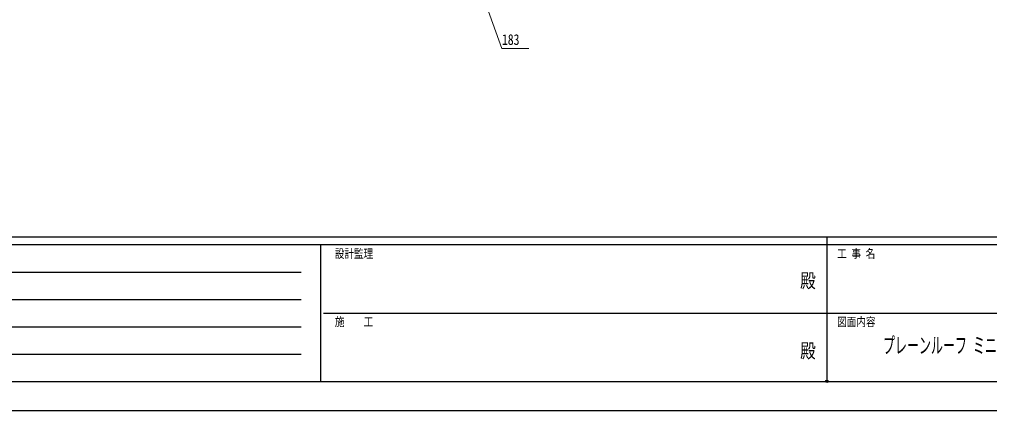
# Model space of a CAD drawing. Units: millimetres, scale not verified. Extents: x -12615 to 12615, y -8910 to 8910.
# Drawn here: x -6234 to 1238, y -8910 to -5899 of the extents above; entities that cross this region are included whole.
import ezdxf
from ezdxf.enums import TextEntityAlignment as Align

# ---------------------------------------------------------------- set-up
doc = ezdxf.new("R2010")
doc.units = ezdxf.units.MM
doc.header["$LTSCALE"] = 40
doc.header["$PDMODE"] = 32
doc.header["$PDSIZE"] = 20
doc.layers.add('0-2_USER1', color=3, linetype='Continuous')
doc.layers.add('0-7_YKK_ZWAK', color=7, linetype='Continuous')
doc.layers.add('0-6_YKK_D', color=6, linetype='Continuous', lineweight=18)
doc.styles.add('ＭＳ ゴシック', font='')
doc.styles.get('ＭＳ ゴシック').set_extended_font_data('MS Gothic')

msp = doc.modelspace()

# ---------------------------------------------------------------- linework, layer by layer
at = {"layer": '0-6_YKK_D'}
msp.add_lwpolyline([(-2633.72, -5802.92), (-2519.64, -6121.83), (-2311.64, -6121.83)], dxfattribs=at)
at = {"layer": '0-7_YKK_ZWAK'}
for p, q in [((11685.06, -7575), (-11714.94, -7575)), ((-14.94, -7575), (-14.94, -8685)), ((-3914.94, -7635), (-11714.94, -7635)), ((-3914.94, -7635), (-3914.94, -8685)), ((-14.94, -7635), (-3914.94, -7635)), ((3885.06, -7635), (-14.94, -7635)), ((-11587.44, -7845), (-4064.94, -7845)), ((-11587.44, -8055), (-4064.94, -8055)), ((-3892.44, -8160), (-14.94, -8160)), ((-14.94, -8160), (3885.06, -8160)), ((-11587.44, -8265), (-4064.94, -8265)), ((-11587.44, -8475), (-4064.94, -8475)), ((-11714.94, -8685), (-3914.94, -8685)), ((-3914.94, -8685), (-14.94, -8685)), ((-14.94, -8685), (3885.06, -8685))]:
    msp.add_line(p, q, dxfattribs=at)
msp.add_lwpolyline([(-12615, -8910), (12615, -8910), (12615, 8910), (-12615, 8910)], close=True, dxfattribs=at)
msp.add_point((-14.94, -8685), dxfattribs=at)

# ---------------------------------------------------------------- texts
at = {"layer": '0-2_USER1', "style": 'ＭＳ ゴシック', "width": 0.55}
msp.add_text('プレーンルーフ ミニ 奥行連結セット 車止めバー 納まり図', height=123.2, dxfattribs=at).set_placement((416.62, -8506.5), align=Align.BOTTOM_LEFT)
at = {"layer": '0-6_YKK_D', "style": 'ＭＳ ゴシック', "width": 0.8}
msp.add_text('183', height=82.48, dxfattribs=at).set_placement((-2517.64, -6119.83), align=Align.BOTTOM_LEFT)
at = {"layer": '0-7_YKK_ZWAK', "style": 'ＭＳ ゴシック', "width": 0.8}
for s, height, p in [('設計監理', 65.98, (-3804.94, -7755)), ('工 事 名', 65.98, (63.81, -7755)), ('殿', 110, (-221, -7997.5)), ('施\u3000\u3000工', 65.98, (-3804.94, -8280)), ('図面内容', 65.98, (63.81, -8280)), ('殿', 110, (-221, -8537.5))]:
    msp.add_text(s, height=height, dxfattribs=at).set_placement(p, align=Align.BOTTOM_LEFT)

doc.saveas('drawing.dxf')
